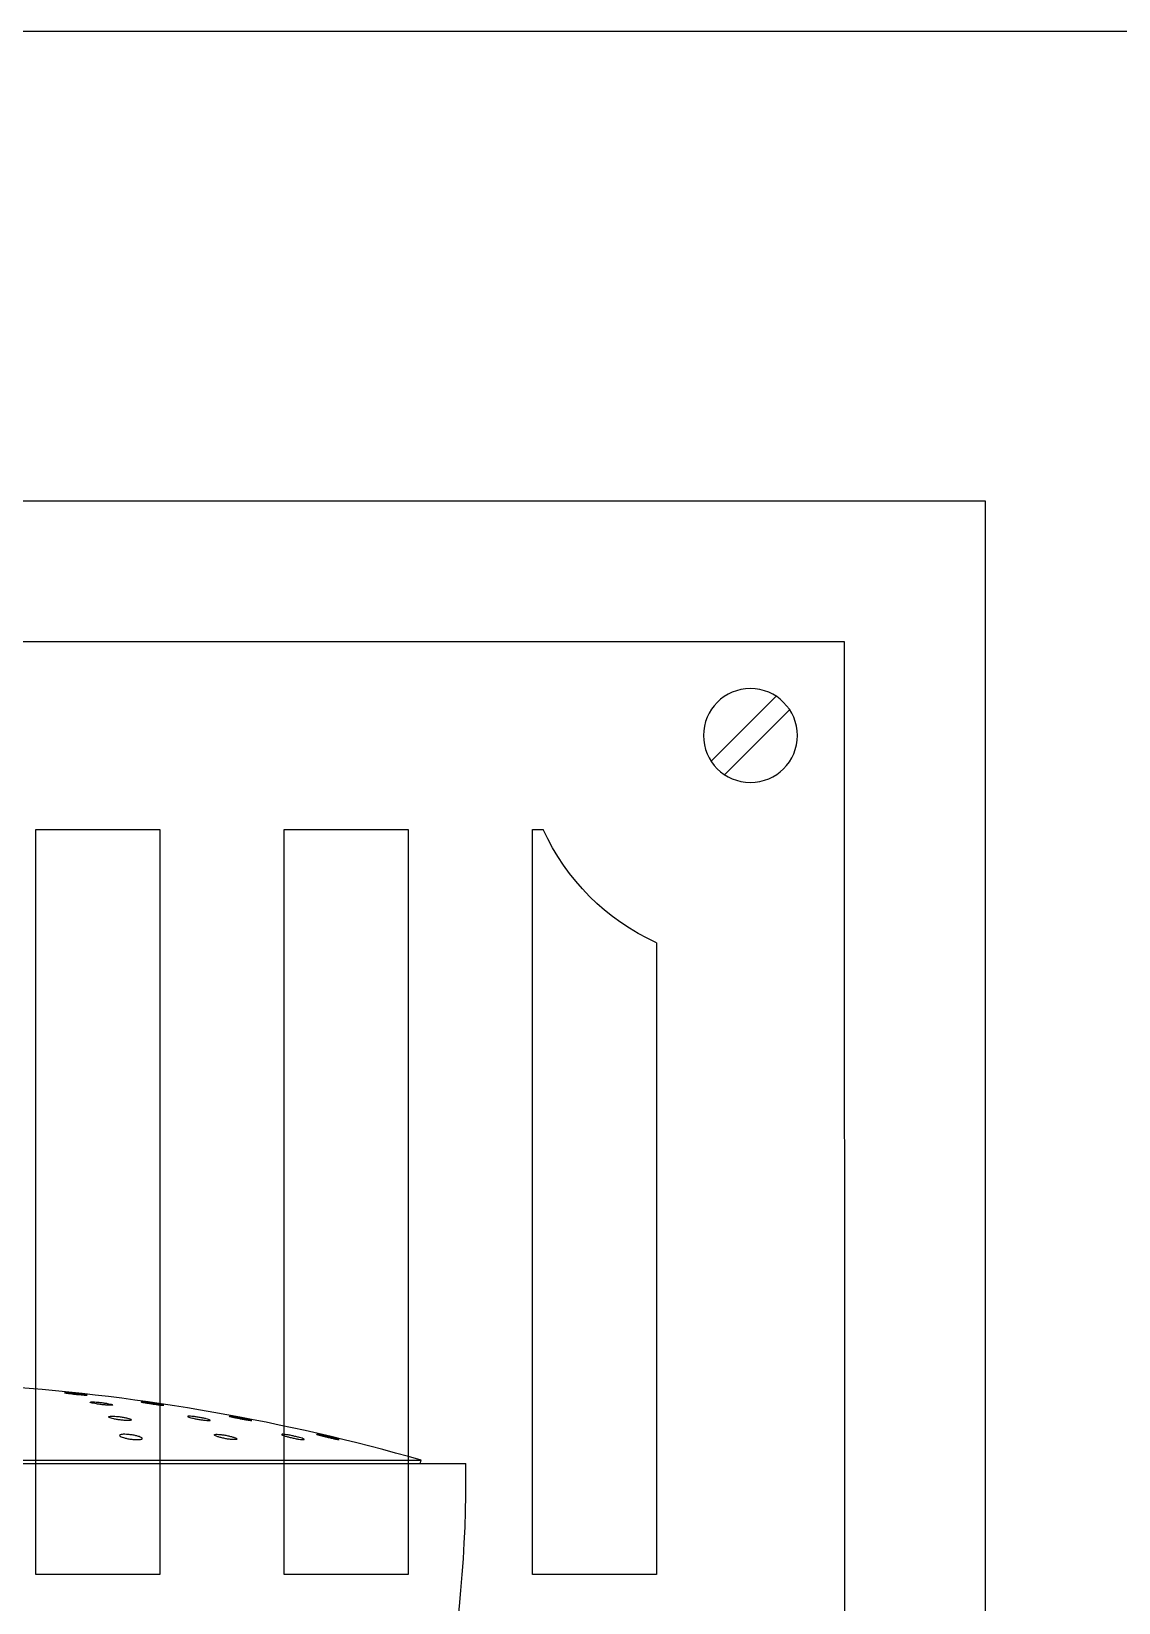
# Model space of a CAD drawing. Header units: metres. Extents: x -22 to 564, y 0 to 143.
# Drawn here: x 242.6129 to 242.6708, y 50.9623 to 51.046 of the extents above; entities that cross this region are included whole.
import ezdxf

# ---------------------------------------------------------------- set-up
doc = ezdxf.new("R2010")
doc.units = ezdxf.units.M
doc.layers.add('XREF 2N NEURO-ONCOLOGIA$0$Mobiliario Fijo', color=40, linetype='Continuous')

# ---------------------------------------------------------------- blocks, each defined once
blk = doc.blocks.new('XREF 2N NEURO-ONCOLOGIA$0$SE')
at = {"linetype": 'Continuous'}
for p, q in [((161.370581312986, 70.92398319266283), (127.8378367463364, 70.92398319266283)), ((129.0918607882144, 70.92398319266285), (129.0657590296611, 70.83248520719867)), ((160.1426590296614, 70.83248520719869), (129.0657590296611, 70.83248520719866))]:
    blk.add_line(p, q, dxfattribs=at)
for centre, radius, start, end in [((162.82424403059, 71.30665484087514), 34.98850000000022, 135.2409854620037, 180.6266604033988), ((144.6042090296612, 125.3014923176417), 56.64199999999999, 254.0780671115059, 265.931490215791)]:
    blk.add_arc(centre, radius, start, end, dxfattribs=at)
for points, knots in [([(131.8781127687646, 70.14293578983785), (131.8563098182133, 70.14896974512344), (131.8293806923074, 70.15609416691855), (131.7996777630642, 70.1636941453426), (131.7699945151016, 70.17128908799033), (131.7367326861358, 70.17956638651343), (131.7025937445221, 70.187856941945), (131.667930878073, 70.19627473119473), (131.6314104788197, 70.20493764993505), (131.5960258138263, 70.21313468920113), (131.5604529445754, 70.22137532694948), (131.5250284834197, 70.2293762502733), (131.492797429792, 70.23644474038512), (131.4609709939418, 70.2434244950559), (131.4313541564483, 70.24969276995589), (131.4066247731209, 70.25467508904198), (131.3825145198829, 70.25953266973004), (131.3623683346344, 70.26330464978598), (131.3480493974706, 70.2656340170965), (131.3341032716442, 70.26790273643206), (131.3252943127543, 70.26886634509577), (131.3224078206959, 70.26843419457677), (131.3216877064477, 70.26832638283166), (131.3213307358837, 70.2681310596652), (131.3213321396029, 70.26785085887471)], [0, 0, 0, 0, 0.05481539227065985, 0.05481539227065985, 0.05481539227065985, 0.1095718601775785, 0.1095718601775785, 0.1095718601775785, 0.1651875313455566, 0.1651875313455566, 0.1651875313455566, 0.2211221201730492, 0.2211221201730492, 0.2211221201730492, 0.2763622987906102, 0.2763622987906102, 0.2763622987906102, 0.3302068955939703, 0.3302068955939703, 0.3302068955939703, 0.382623484559428, 0.382623484559428, 0.382623484559428, 0.395693638448292, 0.395693638448292, 0.395693638448292, 0.395693638448292]), ([(131.3305646079458, 70.26322778787019), (131.3387660441243, 70.260229708104), (131.3525668255523, 70.25594643460738), (131.3707500466855, 70.25074603175982), (131.3892649304223, 70.24545077337834), (131.4128063130974, 70.23906588943996), (131.4394209805162, 70.2321150779966), (131.466736375432, 70.22498126127167), (131.4980146448536, 70.21706154657849), (131.5307358000017, 70.20899087770975), (131.564223212645, 70.20073121152464), (131.6001337010183, 70.19208857204985), (131.6355516493868, 70.1837644626535), (131.6713411052819, 70.17535303963693), (131.7076269535604, 70.1670322897236), (131.7413401491168, 70.15950867705972), (131.7748058824852, 70.15204028934919), (131.8066857059652, 70.14514604665762), (131.8341370713335, 70.13944585713122), (131.860978657257, 70.13387228638524), (131.8843473606732, 70.12928280299937), (131.9020878347634, 70.12610729099879), (131.9193491936302, 70.12301753973571), (131.931766639393, 70.12118000093952), (131.938209732062, 70.12076770009698)], [0.4342216617601267, 0.4342216617601267, 0.4342216617601267, 0.4342216617601267, 0.4859217151629794, 0.4859217151629794, 0.4859217151629794, 0.5385654482556224, 0.5385654482556224, 0.5385654482556224, 0.5926108235482848, 0.5926108235482848, 0.5926108235482848, 0.6479471725391526, 0.6479471725391526, 0.6479471725391526, 0.7038893787407852, 0.7038893787407852, 0.7038893787407852, 0.7594343044262137, 0.7594343044262137, 0.7594343044262137, 0.8137388062317994, 0.8137388062317994, 0.8137388062317994, 0.866553514613881, 0.866553514613881, 0.866553514613881, 0.866553514613881]), ([(131.9435838442702, 70.12137397648318), (131.9435828466666, 70.12185366323662), (131.9425353031384, 70.12257872669487), (131.9404388571728, 70.12354208781818), (131.935613314472, 70.12575952643247), (131.9251108675277, 70.1292969919267), (131.9098823107054, 70.13384672677178), (131.9009083317327, 70.13652782290633), (131.8902132447796, 70.13958698936071), (131.8781127687646, 70.14293578983785)], [0.8959023886319306, 0.8959023886319306, 0.8959023886319306, 0.8959023886319306, 0.918315700764354, 0.918315700764354, 0.918315700764354, 0.9698869748778574, 0.9698869748778574, 0.9698869748778574, 1, 1, 1, 1]), ([(132.8825825602438, 70.14293578983785), (132.8691545490555, 70.14896974508419), (132.8498214126311, 70.15609416697683), (132.8263266726832, 70.1636941453426), (132.8028475004446, 70.1712890879321), (132.7745774246689, 70.1795663865839), (132.7438352238138, 70.187856941945), (132.7126212273564, 70.19627473112318), (132.677999770202, 70.20493765001196), (132.6428015139398, 70.21313468920113), (132.6074160448923, 70.22137532687215), (132.5704503337545, 70.22937625034807), (132.5350463782091, 70.23644474038512), (132.5000868719819, 70.24342449498207), (132.4656524287911, 70.2496927700185), (132.4348001812436, 70.25467508904198), (132.4047203571135, 70.25953266966899), (132.3771906661933, 70.26330464982807), (132.3546951770008, 70.2656340170965), (132.3327853858472, 70.26790273639105), (132.3150361548412, 70.26886634511293), (132.3029919137952, 70.26843419457677), (132.2911297440543, 70.26800857680695), (132.2844690169019, 70.26621909195751), (132.283497661593, 70.26322778787019), (132.2825241060452, 70.26022970811225), (132.287227581652, 70.25594643457592), (132.2971071426456, 70.25074603175982), (132.3071669071851, 70.24545077341038), (132.3228496827807, 70.23906588938867), (132.3427970293801, 70.2321150779966), (132.363269562112, 70.22498126132432), (132.3887755248511, 70.21706154651191), (132.4172291665439, 70.20899087770975), (132.4463491299516, 70.20073121159277), (132.4793494937627, 70.1920885719742), (132.5135488650811, 70.1837644626535), (132.5481069619732, 70.17535303971339), (132.5848567821527, 70.16703228964717), (132.6207173019278, 70.15950867705972), (132.656314597688, 70.15204028942505), (132.6920494215444, 70.14514604659033), (132.7247866105435, 70.13944585713122), (132.7567966056614, 70.13387228645104), (132.7868528916685, 70.12928280295033), (132.8122453522842, 70.12610729099879), (132.8369520412357, 70.12301753978342), (132.8579394757695, 70.12118000091449), (132.8733481558695, 70.12076770009698), (132.8884577312427, 70.12036340263361), (132.8986252224128, 70.1213172636829), (132.9030360042004, 70.12354208781818)], [0, 0, 0, 0, 0.05481539228286093, 0.05481539228286093, 0.05481539228286093, 0.1095718602049348, 0.1095718602049348, 0.1095718602049348, 0.1651875313891056, 0.1651875313891056, 0.1651875313891056, 0.2211221202304982, 0.2211221202304982, 0.2211221202304982, 0.2763622988565834, 0.2763622988565834, 0.2763622988565834, 0.3302068956620757, 0.3302068956620757, 0.3302068956620757, 0.3826234846247665, 0.3826234846247665, 0.3826234846247665, 0.4342216618207038, 0.4342216618207038, 0.4342216618207038, 0.4859217152196957, 0.4859217152196957, 0.4859217152196957, 0.5385654483112876, 0.5385654483112876, 0.5385654483112876, 0.5926108236060483, 0.5926108236060483, 0.5926108236060483, 0.6479471726006607, 0.6479471726006607, 0.6479471726006607, 0.7038893788046962, 0.7038893788046962, 0.7038893788046962, 0.7594343044880324, 0.7594343044880324, 0.7594343044880324, 0.8137388062854601, 0.8137388062854601, 0.8137388062854601, 0.8665535146541603, 0.8665535146541603, 0.8665535146541603, 0.9183157007885486, 0.9183157007885486, 0.9183157007885486, 0.9183157007885486]), ([(132.9056421965536, 70.12678906610923), (132.9056361310287, 70.1287287320484), (132.9036285710914, 70.13110376519616), (132.8996648775612, 70.13384672677178), (132.8957905821865, 70.13652782289186), (132.8900350069634, 70.1395869893825), (132.8825825602438, 70.14293578983785)], [0.938795487396294, 0.938795487396294, 0.938795487396294, 0.938795487396294, 0.9698869748860829, 0.9698869748860829, 0.9698869748860829, 1, 1, 1, 1]), ([(134.7563917640867, 70.14293578983785), (134.7523345864258, 70.14896974506472), (134.7420312897582, 70.15609416701959), (134.7264872364927, 70.1636941453426), (134.7109534827794, 70.17128908788936), (134.6897718223747, 70.17956638664452), (134.6647063706854, 70.187856941945), (134.6392562435484, 70.19627473106164), (134.6091014435792, 70.20493765008564), (134.576700089696, 70.21313468920113), (134.5441263992157, 70.2213753267981), (134.508361015784, 70.22937625042697), (134.4724099077392, 70.23644474038512), (134.4369101177804, 70.24342449490418), (134.4002119140229, 70.24969277009235), (134.3655249723123, 70.25467508904198), (134.331706460236, 70.259532669597), (134.2988350148855, 70.26330464988698), (134.2698313611858, 70.26563401709652), (134.2415828536822, 70.2679027363337), (134.2162097298281, 70.26886634515007), (134.1959010060546, 70.26843419457677), (134.1758992867512, 70.26800857677034), (134.1602550844481, 70.26621909197007), (134.1502015139057, 70.26322778787019), (134.140125170793, 70.26022970809964), (134.1353825053123, 70.25594643456388), (134.1362256843209, 70.25074603175982), (134.1370842429447, 70.24545077342262), (134.1437452917474, 70.23906588935368), (134.1555459140772, 70.2321150779966), (134.1676572305224, 70.2249812613602), (134.1854992260169, 70.21706154645692), (134.2075750778103, 70.20899087770977), (134.2301678975049, 70.20073121164904), (134.2578106507468, 70.19208857190392), (134.2882550340924, 70.18376446265351), (134.3190187560241, 70.17535303978438), (134.3535069820639, 70.16703228956895), (134.3888552153579, 70.15950867705972), (134.4239439849313, 70.15204028950266), (134.4608835207497, 70.14514604651393), (134.4964785658381, 70.13944585713122), (134.5312829352522, 70.13387228652573), (134.5657976666087, 70.12928280288605), (134.5969588711118, 70.12610729099879), (134.6272785080568, 70.12301753984596), (134.6552793893502, 70.12118000087023), (134.6785108655686, 70.12076770009699), (134.7012913852933, 70.12036340267701), (134.7201195742388, 70.12131726366265), (134.7334556252217, 70.12354208781818), (134.7467474058782, 70.12575952645217), (134.7549528898774, 70.12929699195573), (134.7575199394516, 70.13384672677178), (134.7590326664401, 70.1365278228892), (134.7586434676283, 70.13958698939331), (134.7563917640867, 70.14293578983785)], [0, 0, 0, 0, 0.05481539230379482, 0.05481539230379482, 0.05481539230379482, 0.1095718602489579, 0.1095718602489579, 0.1095718602489579, 0.1651875314572678, 0.1651875314572678, 0.1651875314572678, 0.2211221203206531, 0.2211221203206531, 0.2211221203206531, 0.2763622989629677, 0.2763622989629677, 0.2763622989629677, 0.3302068957769987, 0.3302068957769987, 0.3302068957769987, 0.3826234847412255, 0.3826234847412255, 0.3826234847412255, 0.4342216619342601, 0.4342216619342601, 0.4342216619342601, 0.4859217153289504, 0.4859217153289504, 0.4859217153289504, 0.538565448417265, 0.538565448417265, 0.538565448417265, 0.5926108237108267, 0.5926108237108267, 0.5926108237108267, 0.6479471727055296, 0.6479471727055296, 0.6479471727055296, 0.703889378908373, 0.703889378908373, 0.703889378908373, 0.7594343045859417, 0.7594343045859417, 0.7594343045859417, 0.8137388063707927, 0.8137388063707927, 0.8137388063707927, 0.866553514720117, 0.866553514720117, 0.866553514720117, 0.9183157008302646, 0.9183157008302646, 0.9183157008302646, 0.9698869749013344, 0.9698869749013344, 0.9698869749013344, 1, 1, 1, 1]), ([(137.3644479690811, 70.1519545009483), (137.3644408412572, 70.15566698605708), (137.3626926466497, 70.15961196449541), (137.359233238131, 70.1636941453426), (137.3527969703991, 70.17128908786529), (137.3402746722055, 70.1795663866908), (137.3227449595742, 70.18785694194501), (137.304946221268, 70.19627473101467), (137.2814945220361, 70.2049376501506), (137.2542931307284, 70.21313468920113), (137.2269470604288, 70.22137532673278), (137.1950345595704, 70.22937625050412), (137.1612026282454, 70.23644474038512), (137.1277954115766, 70.24342449482799), (137.0915551851431, 70.24969277017193), (137.0556061210517, 70.25467508904198), (137.0205570853583, 70.2595326695194), (136.9847818103064, 70.2633046499583), (136.9514210604096, 70.26563401709652), (136.9189288991271, 70.26790273626423), (136.8878136909486, 70.26886634520449), (136.8607466895839, 70.26843419457678), (136.8340888567374, 70.26800857671675), (136.8106214381991, 70.26621909200249), (136.7922312797599, 70.26322778787019), (136.7737994653562, 70.26022970806717), (136.7599624005892, 70.2559464345722), (136.7517066628827, 70.25074603175982), (136.7433003402252, 70.24545077341416), (136.7404456427216, 70.23906588933762), (136.7432243426041, 70.2321150779966), (136.7460762018233, 70.22498126137668), (136.7549309709, 70.2170615464176), (136.76899176785, 70.20899087770977), (136.7833818377429, 70.2007312116893), (136.803616843878, 70.19208857184428), (136.8280483186057, 70.18376446265351), (136.8527360610497, 70.17535303984465), (136.8824048590062, 70.16703228949476), (136.9146191890607, 70.15950867705972), (136.9465970589262, 70.15204028957635), (136.9820016703228, 70.14514604643409), (137.0178146498444, 70.13944585713122), (137.0528321126961, 70.1338722866038), (137.0892454896679, 70.1292828028113), (137.1238643540756, 70.1261072909988), (137.1575482702474, 70.12301753991872), (137.1904859010278, 70.12118000081003), (137.2198172010507, 70.12076770009699), (137.2485791381933, 70.12036340273606), (137.2746716242743, 70.12131726362317), (137.2959438705581, 70.12354208781818), (137.3171455015384, 70.12575952649152), (137.3341406167377, 70.12929699193988), (137.3456588855577, 70.13384672677178), (137.3524464428685, 70.13652782289856), (137.3574524855631, 70.13958698939236), (137.3605685237509, 70.14293578983785)], [0.02537236816692718, 0.02537236816692718, 0.02537236816692718, 0.02537236816692718, 0.0548153923319101, 0.0548153923319101, 0.0548153923319101, 0.1095718603063831, 0.1095718603063831, 0.1095718603063831, 0.1651875315449891, 0.1651875315449891, 0.1651875315449891, 0.2211221204368296, 0.2211221204368296, 0.2211221204368296, 0.2763622991018763, 0.2763622991018763, 0.2763622991018763, 0.3302068959302186, 0.3302068959302186, 0.3302068959302186, 0.3826234849001697, 0.3826234849001697, 0.3826234849001697, 0.4342216620923752, 0.4342216620923752, 0.4342216620923752, 0.485921715482645, 0.485921715482645, 0.485921715482645, 0.5385654485656955, 0.5385654485656955, 0.5385654485656955, 0.5926108238548495, 0.5926108238548495, 0.5926108238548495, 0.6479471728459808, 0.6479471728459808, 0.6479471728459808, 0.7038893790441242, 0.7038893790441242, 0.7038893790441242, 0.7594343047126791, 0.7594343047126791, 0.7594343047126791, 0.8137388064814641, 0.8137388064814641, 0.8137388064814641, 0.866553514806857, 0.866553514806857, 0.866553514806857, 0.9183157008864045, 0.9183157008864045, 0.9183157008864045, 0.9698869749224788, 0.9698869749224788, 0.9698869749224788, 1, 1, 1, 1]), ([(134.2916304998408, 69.64009959826781), (134.2712195521426, 69.6448855748306), (134.2455661022084, 69.6505638802277), (134.2168796265204, 69.65665052747258), (134.1882060571898, 69.66273443626866), (134.1557189047204, 69.66939288912235), (134.1220769581604, 69.67608316870493), (134.0880878291757, 69.68284249148284), (134.0519850586729, 69.68982020606168), (134.0167338001181, 69.6964427431354), (133.9813357295452, 69.70309286129626), (133.945808603055, 69.70957014629653), (133.9131594825624, 69.71532335779409), (133.8807610202101, 69.72103239997645), (133.8502853679827, 69.72618864038277), (133.8243990828283, 69.73033619727583), (133.7989326707249, 69.73441648119572), (133.7771932938359, 69.737634681872), (133.7611144152282, 69.73969949653011), (133.7453160193155, 69.74172829220991), (133.7345419640905, 69.74270000070554), (133.7297310047091, 69.7425267821927), (133.727734209033, 69.74245488759745), (133.7267408458424, 69.74218507427432), (133.7267424247062, 69.74172578895163)], [0, 0, 0, 0, 0.05440329222588617, 0.05440329222588617, 0.05440329222588617, 0.1087667241236684, 0.1087667241236684, 0.1087667241236684, 0.1637032149528455, 0.1637032149528455, 0.1637032149528455, 0.2188838691809436, 0.2188838691809436, 0.2188838691809436, 0.2736465135385623, 0.2736465135385623, 0.2736465135385623, 0.3275136081872562, 0.3275136081872562, 0.3275136081872562, 0.3804244742835264, 0.3804244742835264, 0.3804244742835264, 0.4023778211057074, 0.4023778211057074, 0.4023778211057074, 0.4023778211057074]), ([(133.7324384375555, 69.73875433823079), (133.7389677324848, 69.73644757486164), (133.7512573954954, 69.73306867598092), (133.7682344357536, 69.7289054782978), (133.7854060297833, 69.72469457113186), (133.8078283153647, 69.71956914275678), (133.8336338332608, 69.7139517721987), (133.8598875738556, 69.70823683208202), (133.8903484013877, 69.70185898103215), (133.9225364077044, 69.69533526982397), (133.9552361873514, 69.68870783484431), (133.990611835187, 69.68174882099251), (134.0257746799314, 69.67502624254077), (134.0612043457208, 69.66825265213534), (134.0974023620416, 69.66153107716359), (134.1313366493417, 69.65542613198825), (134.1651294115964, 69.64934664786459), (134.1976263852917, 69.64370820551133), (134.2260106214195, 69.63900268284482), (134.2539910990059, 69.63436409504173), (134.278761448325, 69.63050201692187), (134.2981237637698, 69.62776314210367), (134.317139305033, 69.62507331984204), (134.3314698139683, 69.6233919103784), (134.3398515189104, 69.62287078262067)], [0.4327469906426765, 0.4327469906426765, 0.4327469906426765, 0.4327469906426765, 0.4850873053726094, 0.4850873053726094, 0.4850873053726094, 0.5380269968351441, 0.5380269968351441, 0.5380269968351441, 0.5918962454218065, 0.5918962454218065, 0.5918962454218065, 0.6466387976349746, 0.6466387976349746, 0.6466387976349746, 0.7018136391837794, 0.7018136391837794, 0.7018136391837794, 0.756767555633644, 0.756767555633644, 0.756767555633644, 0.8109363334193744, 0.8109363334193744, 0.8109363334193744, 0.8641205278339695, 0.8641205278339695, 0.8641205278339695, 0.8641205278339695]), ([(134.3489933567336, 69.62351815559754), (134.348993345249, 69.6238090720708), (134.3485885488917, 69.62417621081883), (134.347775037578, 69.62461856652985), (134.3447290875353, 69.62627483531705), (134.3358774846108, 69.62902938144448), (134.3220108672482, 69.63264569866016), (134.3136683198138, 69.63482137691824), (134.3034362286857, 69.63733138081932), (134.2916304998408, 69.64009959826781)], [0.902605036900738, 0.902605036900738, 0.902605036900738, 0.902605036900738, 0.9165685319292682, 0.9165685319292682, 0.9165685319292682, 0.9688370713165543, 0.9688370713165543, 0.9688370713165543, 1, 1, 1, 1]), ([(135.4813686891282, 69.64009959826781), (135.4714047910456, 69.64488557478946), (135.4554217020251, 69.65056388029367), (135.4348415510066, 69.65665052747258), (135.4142706592219, 69.66273443620273), (135.3885488689744, 69.66939288920538), (135.3598008613368, 69.67608316870493), (135.3307561763657, 69.68284249139894), (135.297823381325, 69.68982020615417), (135.263703076293, 69.6964427431354), (135.2294406693605, 69.70309286120337), (135.1930224880118, 69.70957014638826), (135.1575048903229, 69.71532335779409), (135.1222599730262, 69.72103239988544), (135.0869071866754, 69.72618864046221), (135.0544977704819, 69.73033619727583), (135.0226140318963, 69.73441648111758), (134.992680840337, 69.73763468192905), (134.9673134347994, 69.73969949653011), (134.9423885426016, 69.74172829215387), (134.9211754575533, 69.74270000073385), (134.905491662876, 69.7425267821927), (134.889977049071, 69.74235543215748), (134.8794420981654, 69.74105983279055), (134.8747222043126, 69.73875433823079), (134.8699997129112, 69.73644757486413), (134.8709626370322, 69.733068675949), (134.8774486064584, 69.7289054782978), (134.884008903906, 69.72469457116418), (134.8963881279248, 69.71956914269909), (134.9135056148853, 69.7139517721987), (134.9309204198933, 69.70823683214073), (134.9537051075602, 69.70185898095421), (134.9799782307377, 69.69533526982397), (135.0066690835382, 69.68870783492348), (135.0376893682275, 69.68174882090203), (135.0705030953988, 69.67502624254077), (135.1035658181516, 69.66825265222651), (135.1393698225463, 69.66153107707049), (135.1749358541255, 69.65542613198825), (135.2103535553688, 69.64934664795732), (135.2465332074778, 69.643708205427), (135.2803766659219, 69.63900268284482), (135.3137387097753, 69.63436409512485), (135.3457717770366, 69.63050201685708), (135.3736803528263, 69.62776314210367), (135.4010890930691, 69.62507331990567), (135.425287380423, 69.62339191034081), (135.4441809091251, 69.62287078262067), (135.4628193466506, 69.62235669091193), (135.4768132529668, 69.6229570430936), (135.4850131839284, 69.62461856652985)], [0, 0, 0, 0, 0.05440329223945981, 0.05440329223945981, 0.05440329223945981, 0.1087667241536502, 0.1087667241536502, 0.1087667241536502, 0.1637032150003219, 0.1637032150003219, 0.1637032150003219, 0.218883869243846, 0.218883869243846, 0.218883869243846, 0.2736465136117565, 0.2736465136117565, 0.2736465136117565, 0.3275136082642895, 0.3275136082642895, 0.3275136082642895, 0.3804244743589758, 0.3804244743589758, 0.3804244743589758, 0.4327469907137856, 0.4327469907137856, 0.4327469907137856, 0.4850873054396046, 0.4850873054396046, 0.4850873054396046, 0.5380269969004157, 0.5380269969004157, 0.5380269969004157, 0.5918962454883294, 0.5918962454883294, 0.5918962454883294, 0.6466387977044289, 0.6466387977044289, 0.6466387977044289, 0.7018136392550263, 0.7018136392550263, 0.7018136392550263, 0.7567675557024327, 0.7567675557024327, 0.7567675557024327, 0.8109363334796285, 0.8109363334796285, 0.8109363334796285, 0.8641205278799989, 0.8641205278799989, 0.8641205278799989, 0.9165685319576001, 0.9165685319576001, 0.9165685319576001, 0.9165685319576001]), ([(135.494021547709, 69.62993595425512), (135.4940204302285, 69.63077466779907), (135.4936171829115, 69.63167941986971), (135.4928090814539, 69.63264569866016), (135.4909895560977, 69.63482137690438), (135.4871318256929, 69.63733138084311), (135.4813686891282, 69.64009959826781)], [0.9548709344229869, 0.9548709344229869, 0.9548709344229869, 0.9548709344229869, 0.9688370713265787, 0.9688370713265787, 0.9688370713265787, 1, 1, 1, 1]), ([(137.6597081847652, 69.64009959826781), (137.6612710792647, 69.64488557477807), (137.6566903668457, 69.65056388033494), (137.6464467192009, 69.65665052747258), (137.6362076802845, 69.66273443616147), (137.6200386073317, 69.66939288927126), (137.5992998313232, 69.67608316870493), (137.578347032665, 69.68284249133241), (137.5521529924219, 69.68982020623874), (137.5228611053982, 69.69644274313542), (137.4934472255374, 69.70309286111846), (137.4600844643626, 69.70957014648252), (137.4255472722981, 69.71532335779409), (137.3912752337263, 69.7210323997919), (137.3548763362134, 69.72618864055462), (137.3194558521052, 69.73033619727583), (137.2846098848364, 69.73441648102666), (137.2497266043802, 69.7376346820079), (137.2178196239159, 69.73969949653012), (137.1864692342494, 69.74172829207639), (137.1571158863003, 69.74270000078985), (137.1322588388396, 69.7425267821927), (137.107669924, 69.7423554321021), (137.086800854679, 69.7410598328183), (137.0713468371391, 69.73875433823079), (137.0558843146283, 69.73644757483638), (137.0454161520911, 69.73306867594658), (137.0407081952556, 69.72890547829782), (137.0359462860972, 69.72469457116662), (137.0369409675555, 69.71956914266725), (137.0435154782569, 69.71395177219871), (137.050204183331, 69.70823683217313), (137.0628436566973, 69.70185898089585), (137.0803547961617, 69.69533526982397), (137.0981443540554, 69.68870783498276), (137.1214477464368, 69.68174882082253), (137.1483564795329, 69.67502624254077), (137.1754694002121, 69.6682526523066), (137.2069994732543, 69.66153107697816), (137.2403431177268, 69.65542613198825), (137.2735477004663, 69.64934664804926), (137.3094894042946, 69.64370820533284), (137.3451246212008, 69.63900268284482), (137.3802529362078, 69.63436409521768), (137.4160774415224, 69.63050201677304), (137.4495079504273, 69.62776314210367), (137.4823397273574, 69.62507331998822), (137.5137835332162, 69.62339191027708), (137.5411414786805, 69.62287078262067), (137.5681300505564, 69.6223566909748), (137.5918908133424, 69.6229570430568), (137.6104576990665, 69.62461856652985), (137.6289658661864, 69.6262748353608), (137.642823177836, 69.62902938146054), (137.6509688579848, 69.63264569866016), (137.6558695285123, 69.63482137690858), (137.6588042037768, 69.63733138084969), (137.6597081847652, 69.64009959826781)], [0, 0, 0, 0, 0.05440329226282533, 0.05440329226282533, 0.05440329226282533, 0.1087667242021434, 0.1087667242021434, 0.1087667242021434, 0.1637032150749317, 0.1637032150749317, 0.1637032150749317, 0.2188838693427286, 0.2188838693427286, 0.2188838693427286, 0.2736465137295722, 0.2736465137295722, 0.2736465137295722, 0.3275136083934134, 0.3275136083934134, 0.3275136083934134, 0.3804244744918115, 0.3804244744918115, 0.3804244744918115, 0.432746990844802, 0.432746990844802, 0.432746990844802, 0.4850873055662507, 0.4850873055662507, 0.4850873055662507, 0.5380269970228246, 0.5380269970228246, 0.5380269970228246, 0.5918962456080872, 0.5918962456080872, 0.5918962456080872, 0.6466387978227328, 0.6466387978227328, 0.6466387978227328, 0.7018136393708478, 0.7018136393708478, 0.7018136393708478, 0.7567675558115717, 0.7567675558115717, 0.7567675558115717, 0.8109363335753568, 0.8109363335753568, 0.8109363335753568, 0.8641205279549766, 0.8641205279549766, 0.8641205279549766, 0.91656853200589, 0.91656853200589, 0.91656853200589, 0.968837071344785, 0.968837071344785, 0.968837071344785, 1, 1, 1, 1]), ([(136.7234265804387, 69.2422491391366), (136.7056783391502, 69.24576372010408), (136.6824625510666, 69.24998907240632), (136.6557572395831, 69.25456860399842), (136.6290595215382, 69.25914683343785), (136.5981434259713, 69.26420455494883), (136.5655546646202, 69.26932684116454), (136.5327528774743, 69.27448261067471), (136.4973545095168, 69.27984557490157), (136.4622714354311, 69.28497450328871), (136.4270681696655, 69.29012100295586), (136.3912055920644, 69.29517452974193), (136.3576823945272, 69.29971099581691), (136.3242828454883, 69.30423072938248), (136.2922735476955, 69.30836311749356), (136.2643843424337, 69.31175318690185), (136.2367523415767, 69.31511199185582), (136.2123940877525, 69.31783558406671), (136.1934107829127, 69.31968618295465), (136.1746296794555, 69.32151707011921), (136.1605879210043, 69.32254421332102), (136.1524868047307, 69.32267776328138), (136.146808316834, 69.32277137529827), (136.1439370211051, 69.3224279105559), (136.1439373763688, 69.32166999971992)], [0, 0, 0, 0, 0.05405952156329587, 0.05405952156329587, 0.05405952156329587, 0.1080938545473544, 0.1080938545473544, 0.1080938545473544, 0.1624881580636209, 0.1624881580636209, 0.1624881580636209, 0.2170783855765931, 0.2170783855765931, 0.2170783855765931, 0.271471487045982, 0.271471487045982, 0.271471487045982, 0.3253596935559808, 0.3253596935559808, 0.3253596935559808, 0.378664688037149, 0.378664688037149, 0.378664688037149, 0.416021278309273, 0.416021278309273, 0.416021278309273, 0.416021278309273]), ([(136.1454347072014, 69.32050995859065), (136.148833515014, 69.3189548198262), (136.1581247466533, 69.31654677443022), (136.1725015221394, 69.31348948281997), (136.1869650751736, 69.31041373753976), (136.2069643134696, 69.30659788345139), (136.2308275381634, 69.30235793574302), (136.2549340587766, 69.29807475992992), (136.2836370980733, 69.29324256746067), (136.3145794059389, 69.288256702532), (136.3458300356938, 69.28322115639334), (136.3802205093072, 69.27789096458214), (136.4149296733276, 69.2727030867314), (136.4498271132448, 69.26748706782962), (136.4860123683555, 69.26227067003278), (136.5204775506235, 69.2574882753887), (136.5548901411362, 69.2527131783856), (136.5885470098615, 69.24823783437078), (136.6185942928932, 69.24444335340868), (136.6484054631586, 69.24067868963158), (136.6754956032364, 69.23747933325458), (136.6975326315319, 69.23512285640757), (136.7193336287644, 69.23279161897702), (136.7367955754928, 69.23122058256529), (136.7484164236812, 69.23054690514661), (136.759935235485, 69.22987914292511), (136.7660348019207, 69.23007442581833), (136.7662115688167, 69.23111584560668), (136.7663878083639, 69.23215415852741), (136.7606853861949, 69.23406145372327), (136.7496124782053, 69.23667574627858), (136.7428483234809, 69.23827275036777), (136.7340257444168, 69.24015024835735), (136.7234265804387, 69.2422491391366)], [0.4315687640682698, 0.4315687640682698, 0.4315687640682698, 0.4315687640682698, 0.4844241109240046, 0.4844241109240046, 0.4844241109240046, 0.5375971549960545, 0.5375971549960545, 0.5375971549960545, 0.5913176418097942, 0.5913176418097942, 0.5913176418097942, 0.6455832861432192, 0.6455832861432192, 0.6455832861432192, 0.7001536503082545, 0.7001536503082545, 0.7001536503082545, 0.7546469725920876, 0.7546469725920876, 0.7546469725920876, 0.8087111299018529, 0.8087111299018529, 0.8087111299018529, 0.8621884813724611, 0.8621884813724611, 0.8621884813724611, 0.9151854728316213, 0.9151854728316213, 0.9151854728316213, 0.9680153929723927, 0.9680153929723927, 0.9680153929723927, 1, 1, 1, 1]), ([(138.1733350864392, 69.2422491391366), (138.1694236730521, 69.24576372006668), (138.1594078462758, 69.24998907247823), (138.1441792956996, 69.25456860399842), (138.1289550752383, 69.25914683336596), (138.1081077324989, 69.26420455504673), (138.0833714053734, 69.26932684116454), (138.0584733821438, 69.27448261057617), (138.0289507908676, 69.27984557501573), (137.9972313595747, 69.28497450328871), (137.9654032601612, 69.29012100284132), (137.930478508346, 69.2951745298598), (137.8953603076986, 69.29971099581691), (137.8603716386323, 69.30423072926503), (137.8242122810383, 69.3083631176011), (137.7899370831103, 69.31175318690185), (137.7559779835366, 69.31511199174925), (137.7229188326237, 69.31783558415087), (137.6935781559114, 69.31968618295465), (137.664550002516, 69.32151707003598), (137.6383539379487, 69.32254421337211), (137.6172068118748, 69.32267776328138), (137.5962144599665, 69.32281033574927), (137.5796165278418, 69.32206630821547), (137.5687742069314, 69.32050995859065), (137.5579403213985, 69.31895481981326), (137.5525524958403, 69.31654677440454), (137.5530031776482, 69.31348948281997), (137.5534565797506, 69.31041373756561), (137.5598263176915, 69.30659788339022), (137.5715367670091, 69.30235793574302), (137.5833666094334, 69.29807475999172), (137.6009651272512, 69.29324256737033), (137.6228638675418, 69.288256702532), (137.6449808158928, 69.28322115648459), (137.672089529311, 69.27789096447188), (137.7019615384435, 69.2727030867314), (137.7319955848785, 69.26748706794048), (137.7656553221687, 69.26227066991467), (137.8001552008289, 69.2574882753887), (137.8346024347892, 69.25271317850357), (137.8708495591415, 69.24823783425863), (137.9058489611424, 69.24444335340868), (137.9405733364256, 69.24067868974285), (137.9750412330185, 69.23747933316203), (138.0063183040987, 69.23512285640757), (138.0372603771823, 69.23279161906858), (138.0659420455769, 69.23122058250323), (138.0899253885628, 69.23054690514661), (138.1136981467816, 69.22987914298662), (138.133513421013, 69.23007442579326), (138.1477247010737, 69.23111584560668), (138.1618935846229, 69.23215415855239), (138.170883909915, 69.23406145373706), (138.173996672969, 69.23667574627858), (138.1758981798665, 69.23827275035934), (138.1756709636229, 69.24015024837968), (138.1733350864392, 69.2422491391366)], [0, 0, 0, 0, 0.0540595215786158, 0.0540595215786158, 0.0540595215786158, 0.1080938545806113, 0.1080938545806113, 0.1080938545806113, 0.1624881581161039, 0.1624881581161039, 0.1624881581161039, 0.2170783856467327, 0.2170783856467327, 0.2170783856467327, 0.2714714871291034, 0.2714714871291034, 0.2714714871291034, 0.325359693645612, 0.325359693645612, 0.325359693645612, 0.3786646881271656, 0.3786646881271656, 0.3786646881271656, 0.431568764154753, 0.431568764154753, 0.431568764154753, 0.4844241110060109, 0.4844241110060109, 0.4844241110060109, 0.5375971550751402, 0.5375971550751402, 0.5375971550751402, 0.5913176418885812, 0.5913176418885812, 0.5913176418885812, 0.6455832862234983, 0.6455832862234983, 0.6455832862234983, 0.7001536503893405, 0.7001536503893405, 0.7001536503893405, 0.7546469726702156, 0.7546469726702156, 0.7546469726702156, 0.8087111299710452, 0.8087111299710452, 0.8087111299710452, 0.8621884814264567, 0.8621884814264567, 0.8621884814264567, 0.915185472865843, 0.915185472865843, 0.915185472865843, 0.9680153929850239, 0.9680153929850239, 0.9680153929850239, 1, 1, 1, 1]), ([(138.837152298037, 68.98688208162898), (138.8195005372582, 68.98972465108483), (138.7963858918469, 68.9930686535177), (138.7697522708592, 68.99663463900329), (138.7431225786779, 69.0002000984595), (138.7122430148003, 69.00408561850037), (138.6796626489072, 69.00797116041923), (138.6469754526707, 69.0118694429494), (138.6116750521549, 69.01587521747157), (138.5766776828731, 69.019657322343), (138.5416424485091, 69.02344351922805), (138.5059402255191, 69.02711037640525), (138.4725490752081, 69.03035101935886), (138.4392548480444, 69.03358225582873), (138.4073335344721, 69.03647938246549), (138.3794751984806, 69.03879678781021), (138.3517734616906, 69.04110116639606), (138.3273203146241, 69.04289617368745), (138.30818525664, 69.04402842982417), (138.2891621415278, 69.04515406209784), (138.2748684035953, 69.04565580231804), (138.2665038392704, 69.04549080268174), (138.2604430102551, 69.04537124659439), (138.2573728991821, 69.04489933176936), (138.2573732797921, 69.0441021085725)], [0, 0, 0, 0, 0.05396859481834394, 0.05396859481834394, 0.05396859481834394, 0.1079242444082527, 0.1079242444082527, 0.1079242444082527, 0.1620609062201323, 0.1620609062201323, 0.1620609062201323, 0.2162610476654314, 0.2162610476654314, 0.2162610476654314, 0.270305345103678, 0.270305345103678, 0.270305345103678, 0.3240431753015384, 0.3240431753015384, 0.3240431753015384, 0.3774610422536857, 0.3774610422536857, 0.3774610422536857, 0.4161624422764109, 0.4161624422764109, 0.4161624422764109, 0.4161624422764109]), ([(138.2586752795265, 69.04306852283875), (138.2618620575102, 69.04164098340347), (138.2710022341378, 69.03957803721423), (138.2853157132451, 69.0370521844761), (138.2996876726282, 69.03451601191543), (138.3196657451453, 69.03144402637732), (138.3435873700253, 69.0280901660442), (138.367652234832, 69.02471622318279), (138.3963657535924, 69.02096473088366), (138.4273615884916, 69.01714409854081), (138.4585214654874, 69.0133032459154), (138.4928449538581, 69.00928688339636), (138.5275019053392, 69.00542615180166), (138.5622382375339, 69.00155657731644), (138.5982706051124, 68.99773635283712), (138.6326034513201, 68.99428362834858), (138.666876910702, 68.9908368761685), (138.7004082843403, 68.98766075263141), (138.7303798273264, 68.98502313295188), (138.7602014136114, 68.98239871008195), (138.7873268144532, 68.98023463250111), (138.8094611768209, 68.9787151445486), (138.8314612668958, 68.97720487417047), (138.8491402327159, 68.9762896047454), (138.8610075519688, 68.97604740781588), (138.8728221261111, 68.97580628734713), (138.8792036281862, 68.97622551018047), (138.8796299139397, 68.97726953739588), (138.880055825806, 68.97831264891452), (138.8745512016215, 68.98000784339544), (138.8635952405992, 68.98221308981127), (138.856823336648, 68.98357615754091), (138.8479127944187, 68.98514925402458), (138.837152298037, 68.98688208162898)], [0.4306866165157937, 0.4306866165157937, 0.4306866165157937, 0.4306866165157937, 0.4839295505592654, 0.4839295505592654, 0.4839295505592654, 0.5373900618033449, 0.5373900618033449, 0.5373900618033449, 0.5911744475372589, 0.5911744475372589, 0.5911744475372589, 0.6452493970329906, 0.6452493970329906, 0.6452493970329906, 0.6994537541185433, 0.6994537541185433, 0.6994537541185433, 0.7535670481181784, 0.7535670481181784, 0.7535670481181784, 0.8074081636602338, 0.8074081636602338, 0.8074081636602338, 0.8609177562244755, 0.8609177562244755, 0.8609177562244755, 0.9141833970377902, 0.9141833970377902, 0.9141833970377902, 0.9673976885612755, 0.9673976885612755, 0.9673976885612755, 1, 1, 1, 1])]:
    blk.add_open_spline(points, degree=3, knots=knots, dxfattribs=at)
blk = doc.blocks.new('XREF 2N NEURO-ONCOLOGIA$0$AQG 01$0$BOL RX-TLAH-1N$0$Coladera')
for p, q in [((83.09945930291612, 30.65269496199811), (83.09946308977125, 30.7736573425861)), ((83.09196186941668, 30.66019286494168), (83.09196518682768, 30.76615990908667)), ((83.04889991737703, 30.70987104356949), (83.04889867515658, 30.67019110405013)), ((83.05551324064236, 30.70987083653274), (83.04889991737703, 30.70987104356949)), ((83.0555119984219, 30.67019089701338), (83.05551324064236, 30.70987083653274)), ((83.06212656389168, 30.70987057829617), (83.06212532167514, 30.67019068997667)), ((83.06873989954593, 30.70987042245929), (83.06212656389168, 30.70987057829617)), ((83.06873865732781, 30.67019048293993), (83.06873989954593, 30.70987042245929)), ((83.07535317253424, 30.70987017309497), (83.07535198058103, 30.67019027590318)), ((83.08196653363248, 30.7098700083852), (83.07535317253424, 30.70987017309497)), ((83.08196548039952, 30.67622667735048), (83.08196653363248, 30.7098700083852)), ((83.04889867515656, 30.67019110405013), (83.0555119984219, 30.67019089701338)), ((83.06212532167514, 30.67019068997667), (83.06873865732781, 30.67019048293993)), ((83.07535198058103, 30.67019027590318), (83.07592868294199, 30.67019025784854)), ((83.08558902504069, 30.66727874067304), (83.08905076813404, 30.66381678082619)), ((83.08487639273162, 30.66656615298191), (83.08833813582497, 30.66310419313506)), ((82.9867310775314, 30.66018957057984), (83.09196186941666, 30.66019286494168)), ((82.97923364404664, 30.65269119820683), (83.09945930291612, 30.65269496199811))]:
    blk.add_line(p, q)
blk.add_circle((83.08696358043282, 30.66519146690406), 0.002499222741727397)
blk.add_arc((83.08696358043282, 30.66519146690406), 0.01211432513759691, 114.366863153797, 155.6295495239595)
blk = doc.blocks.new('XREF 2N NEURO-ONCOLOGIA')
at = {"layer": 'XREF 2N NEURO-ONCOLOGIA$0$Mobiliario Fijo', "elevation": 1.789647333692833e-07}
blk.add_lwpolyline([(17.42393095014689, 3.937653621164988), (17.59489333050857, 3.9376498344074), (17.5948889452846, 4.937645400724882), (17.42392656492285, 4.93764918748247)], close=True, dxfattribs=at)
at = {"layer": 'XREF 2N NEURO-ONCOLOGIA$0$Mobiliario Fijo', "xscale": -1, "rotation": 90}
blk.add_blockref('XREF 2N NEURO-ONCOLOGIA$0$AQG 01$0$BOL RX-TLAH-1N$0$Coladera', (48.22258389716335, 87.47699409104753, 1.789647333692834e-07), dxfattribs=at)
at = {"layer": 'XREF 2N NEURO-ONCOLOGIA$0$Mobiliario Fijo', "xscale": 0.001936212865696899, "yscale": 0.001936212865696899, "zscale": 0.001936212865696899, "rotation": 90}
blk.add_blockref('XREF 2N NEURO-ONCOLOGIA$0$SE', (17.65594392722443, 4.157663087608996, 1.239212885034822e-07), dxfattribs=at)

msp = doc.modelspace()

# ---------------------------------------------------------------- block references
at = {"rotation": 90}
msp.add_blockref('XREF 2N NEURO-ONCOLOGIA', (247.041247396106, 33.45112300235571), dxfattribs=at)

doc.saveas('drawing.dxf')
